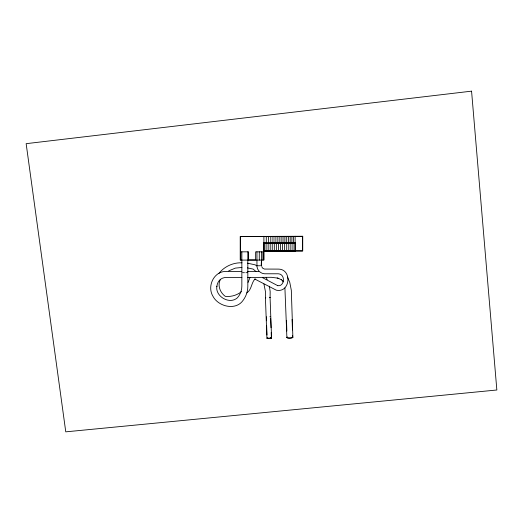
<?xml version="1.0" encoding="UTF-8"?>
<svg xmlns="http://www.w3.org/2000/svg" width="523" height="523" viewBox="0 0 523 523"><rect width="100%" height="100%" fill="white"/><g stroke="black" fill="none" stroke-linecap="round" stroke-linejoin="round"><path stroke-width="0.78" d="M265.416 297.476L265.514 291.899L263.906 283.95M270.084 297.639L270.175 291.586L269.358 286.199M241.822 271.444L226.492 271.444C214.214 270.783 206.709 286.081 212.939 296.24C218.215 306.576 235.618 310.871 242.914 300.581C246.078 296.508 247.824 291.383 247.83 286.225L247.83 251.831M248.092 282.394L249.994 277.497M220.34 279.524C217.293 285.414 220.105 292.645 225.289 296.358C231.042 296.992 236.991 295.305 241.469 291.625M218.732 273.627C224.151 266.58 233.095 262.415 241.979 262.814M246.836 292.939C251.655 289.709 251.282 282.989 254.832 279.151L254.466 279.321L255.361 279.086L254.93 279.112L276.255 290.173C290.311 293.272 292.383 269.214 278.484 269.11L264.416 269.064L262.559 268.083L261.729 266.612M228.682 270.894L235.343 268.109L241.972 267.456M266.462 320.776L266.423 316.801M265.423 297.796L266.92 338.178L267.299 338.113M271.182 332.491L271.385 338.021L271.038 338.08M270.084 297.737L271.574 338.015L270.672 338.113M267.456 338.113L267.109 338.172L267.645 338.218M269.881 316.768L270.247 316.735M270.208 338.146L270.796 338.113M269.678 338.172L270.293 338.146M269.718 338.178L268.515 338.218M267.966 338.231L268.574 338.211M302.732 236.416L240.227 236.416L240.227 260.094L263.899 260.094L263.899 236.259M263.899 236.625L290.2 236.625M291.291 242.633L293.638 242.633M263.899 243.051L295.129 243.051M263.86 250.857L295.129 250.857M295.449 250.857L302.418 250.857M264.05 250.909L295.56 251.014M249.144 259.938L254.982 259.938M257.394 265.769L258.722 265.769M259.284 265.769L260.376 265.769M261.173 265.769L261.467 260.094M247.477 271.444L258.774 271.444M242.62 272.686L244.45 272.686M245.875 272.686L246.51 272.686M247.026 272.686L247.392 272.686M241.92 277.471L226.544 277.471C221.242 277.327 217.535 280.864 216.836 286.473L216.888 286.205C214.979 296.286 229.519 304.955 237.39 297.809C240.26 294.645 241.861 290.389 241.848 286.114L241.855 251.831M247.588 277.471L271.345 277.301L277.648 278.105M270.528 337.969L271.385 338.021M267.508 338.231L268.07 338.218M270.849 337.976L271.574 338.015M267.331 338.211L266.92 338.178M247.392 263.154L255.316 264.873L256.956 266.2M247.399 267.874L253.165 269.11L255.943 271.502M277.177 277.968L278.759 278.426M278.256 278.282L281.681 279.87L281.243 279.53L282.786 280.923L282.518 280.472L283.178 281.877M262.618 277.706L277.798 285.708L277.471 285.623C284.505 287.16 285.957 274.229 278.314 273.777L264.631 273.777C260.833 273.679 257.44 270.561 257.009 266.789M287.506 277.092L289.801 282.505L291.311 290.258L292.88 337.257M266.148 277.458L267.188 279.55M284.911 287.898L286.885 337.577M270.031 297.613L270.031 297.633A2.334 0.405 0 0 0 269.482 297.443M270.653 318.259L271.006 327.744M266.638 325.522L266.992 335.008M292.089 319.357L292.442 329.941M292.632 335.642L292.684 337.27A2.818 0.628 -1.9 0 1 292.658 337.433M286.506 320.468L286.859 331.052M302.575 236.259L302.575 250.694M295.129 236.259L295.129 251.014M295.037 242.469L295.037 251.014M293.527 236.416L293.527 243.182M292.952 242.894L292.952 251.014M291.886 236.416L291.886 243.182M290.866 242.894L290.866 251.014M290.2 236.416L290.2 243.182M288.788 242.894L288.788 251.014M288.474 236.416L288.474 243.182M286.702 236.416L286.709 251.014M284.885 236.416L284.885 243.182M284.636 242.894L284.636 251.014M283.021 236.416L283.021 243.182M282.564 242.894L282.564 251.014M281.106 236.416L281.106 243.182M280.491 242.894L280.491 251.014M279.145 236.416L279.145 243.182M278.426 242.894L278.426 251.014M277.138 236.416L277.138 243.182M276.36 242.894L276.36 251.014M275.072 236.416L275.072 243.182M274.3 242.894L274.3 251.014M272.96 236.416L272.96 243.182M272.241 242.894L272.241 251.014M270.79 236.416L270.79 243.182M270.208 242.894L270.208 251.014M268.561 236.416L268.561 243.182M268.149 242.894L268.149 251.014M266.279 236.416L266.279 243.182M266.096 242.894L266.096 251.014M264.05 242.894L264.05 251.014L302.732 251.014L302.732 236.259L258.061 236.416M263.742 243.215L263.742 259.774M262.925 260.094L262.925 251.831L255.642 251.831L255.642 260.094M261.618 251.831L261.618 265.691M259.284 251.831L259.284 260.094M257.747 236.416L240.541 236.416M256.95 251.831L256.95 265.841M248.569 260.094L248.569 251.831L240.77 251.831L240.77 260.094M240.384 236.416L240.384 259.774M292.697 337.093A3.014 0.673 -1.9 0 1 289.389 338.1A3.014 0.673 -1.9 0 1 287.552 337.06M292.449 337.596A2.818 0.628 -1.9 0 1 288.716 338.028A2.818 0.628 -1.9 0 1 287.317 337.237M265.671 297.901A2.334 0.405 0 0 1 265.795 297.495M471.569 91.152L26.15 143.668L65.767 431.848L496.85 390.001L471.569 91.152M295.449 242.894L263.585 243.215L295.449 242.894"/></g></svg>
